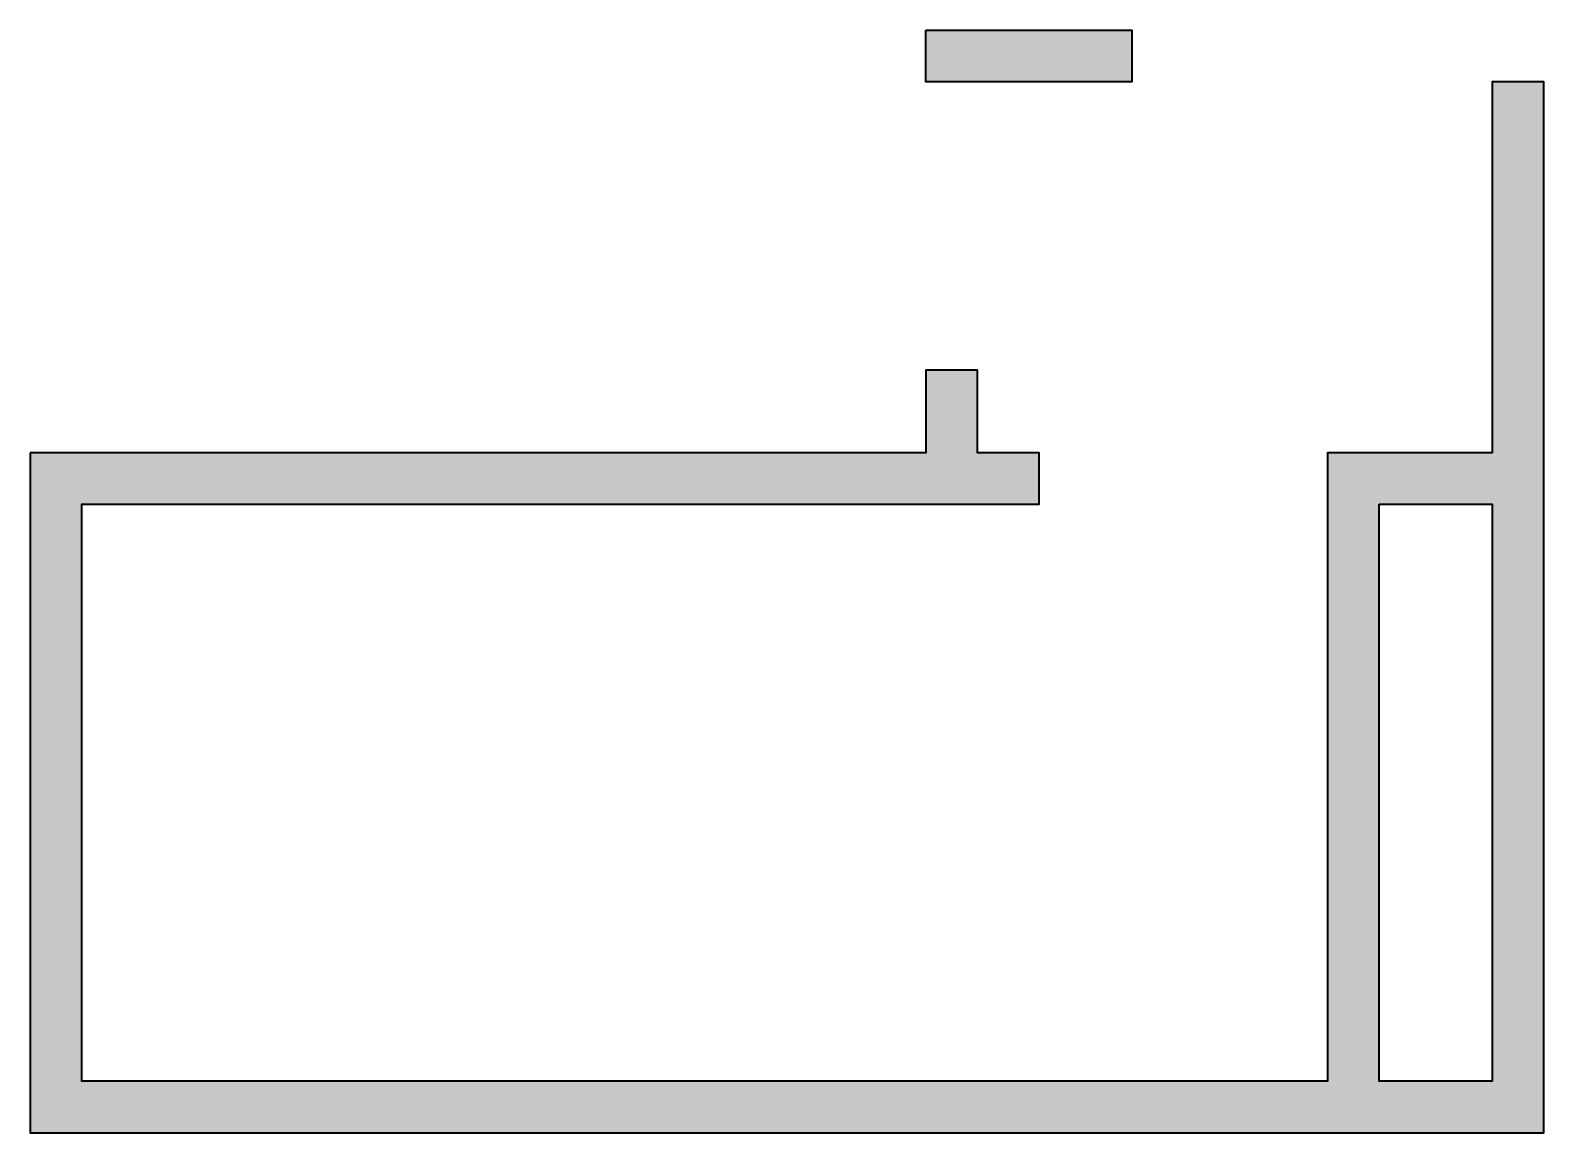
# Model space of a CAD drawing. Header units: millimetres. Extents: x 184650 to 192000, y 13400 to 18750.
import ezdxf

# ---------------------------------------------------------------- set-up
doc = ezdxf.new("R2010")
doc.units = ezdxf.units.MM
doc.header["$MEASUREMENT"] = 0
doc.layers.add('NDC_S_HATCH COLUMN AND WALL', color=251, linetype='Continuous', lineweight=13)
doc.layers.add('NDC_S_WALL', color=6, linetype='Continuous', lineweight=35)

msp = doc.modelspace()

# ---------------------------------------------------------------- hatches: boundary and pattern name
at = {"layer": 'NDC_S_HATCH COLUMN AND WALL'}
h = msp.add_hatch(color=256, dxfattribs=at)
h.dxf.hatch_style = 1
h.paths.add_polyline_path([(190000, 18750), (189000, 18750), (189000, 18500), (190000, 18500)])
h = msp.add_hatch(color=256, dxfattribs=at)
h.dxf.hatch_style = 1
h.paths.add_polyline_path([(192000, 18500), (191750, 18500), (191750, 16700), (190950, 16700), (190950, 13650), (184900, 13650), (184900, 16450), (189550, 16450), (189550, 16700), (189250, 16700), (189250, 17100), (189000, 17100), (189000, 16700), (184650, 16700), (184650, 13400), (192000, 13400)])
h.paths.add_polyline_path([(191200, 13650), (191200, 16450), (191750, 16450), (191750, 13650)], flags=16)

# ---------------------------------------------------------------- linework, layer by layer
at = {"layer": 'NDC_S_WALL'}
for points in [[(189000, 18750), (190000, 18750), (190000, 18500), (189000, 18500)], [(184650, 16700), (184650, 13400), (192000, 13400), (192000, 18500), (191750, 18500), (191750, 16700), (190950, 16700), (190950, 13650), (184900, 13650), (184900, 16450), (189550, 16450), (189550, 16700), (189250, 16700), (189250, 17100), (189000, 17100), (189000, 16700)], [(191200, 16450), (191750, 16450), (191750, 13650), (191200, 13650)]]:
    msp.add_lwpolyline(points, close=True, dxfattribs=at)

doc.saveas('drawing.dxf')
